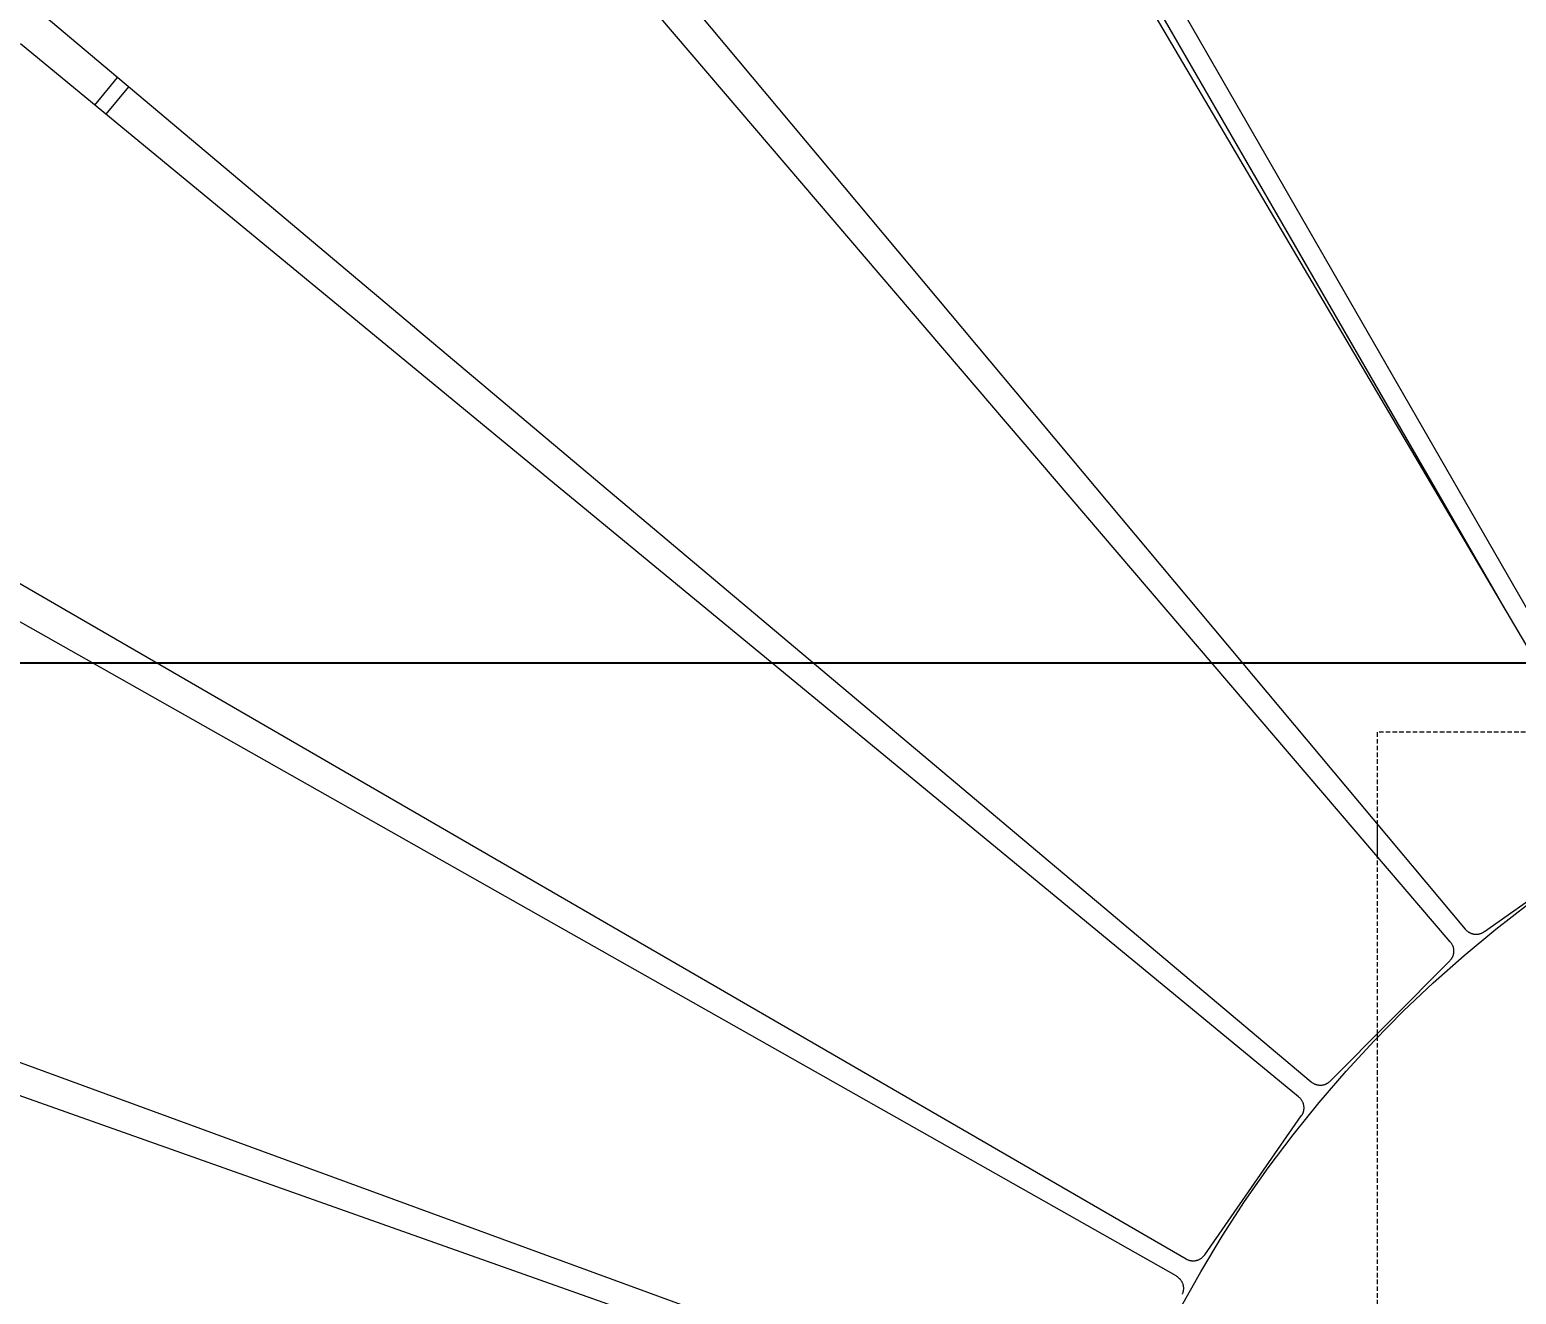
# Model space of a CAD drawing. Header units: millimetres. Extents: x -263 to 4879, y -277 to 2995.
# Drawn here: x 123.5 to 542.4, y 710.9 to 1067.4 of the extents above; entities that cross this region are included whole.
import ezdxf

# ---------------------------------------------------------------- set-up
doc = ezdxf.new("R2010")
doc.units = ezdxf.units.MM
doc.linetypes.add('HIDDEN', pattern=[1.905, 1.27, -0.635])
for name, color, linetype, lineweight in [('ZANO_R', 7, 'Continuous', 0), ('ZANO_R_przerywana', 7, 'HIDDEN', 0), ('ZANO_W', 1, 'Continuous', 0)]:
    doc.layers.add(name, color=color, linetype=linetype, lineweight=lineweight)
doc.styles.add('Arial', font='arial.ttf')
doc.styles.get("Standard").update_dxf_attribs({"font": 'ARIALUNI.TTF'})
doc.dimstyles.new('pl i ang', dxfattribs={"dimtxt": 50, "dimasz": 50, "dimexe": 1.25, "dimexo": 0.625, "dimgap": 10, "dimtad": 1, "dimtoh": 1, "dimtxsty": 'Standard', "dimcen": 2.5, "dimclrd": 1, "dimclre": 1, "dimclrt": 1, "dimadec": 0, "dimazin": 0, "dimtfac": 1, "dimtmove": 0, "dimatfit": 3, "dimfxl": 1, "dimarcsym": 1})

# ---------------------------------------------------------------- blocks, each defined once
blk = doc.blocks.new('*D441')
at = {"layer": 'ZANO_W', "color": 1, "lineweight": -2}
for p, q in [((741.71, 888.75), (-154, 888.75)), ((-144, 239.89), (-144, 848.75)), ((741.71, 199.89), (-154, 199.89))]:
    blk.add_line(p, q, dxfattribs=at)
at = {"layer": 'ZANO_W', "color": 1}
for points in [[(-137.33, 848.75), (-150.67, 848.75), (-144, 888.75)], [(-150.67, 239.89), (-137.33, 239.89), (-144, 199.89)]]:
    blk.add_solid(points, dxfattribs=at)
at = {"layer": 'ZANO_W', "color": 1, "insert": (-174.42, 544.32), "char_height": 40, "attachment_point": 5, "rotation": 90, "style": 'Arial'}
blk.add_mtext('689', dxfattribs=at)
blk = doc.blocks.new('*D442')
at = {"layer": 'ZANO_W', "color": 1, "lineweight": -2}
for p, q in [((747.96, 1365.34), (-216.41, 1365.34)), ((-206.41, 1325.34), (-206.41, -236.41)), ((735.9, -276.41), (-216.41, -276.41))]:
    blk.add_line(p, q, dxfattribs=at)
at = {"layer": 'ZANO_W', "color": 1}
for points in [[(-199.74, 1325.34), (-213.08, 1325.34), (-206.41, 1365.34)], [(-213.08, -236.41), (-199.74, -236.41), (-206.41, -276.41)]]:
    blk.add_solid(points, dxfattribs=at)
at = {"layer": 'ZANO_W', "color": 1, "insert": (-236.83, 544.46), "char_height": 40, "attachment_point": 5, "rotation": 90, "style": 'Arial'}
blk.add_mtext('1642', dxfattribs=at)

msp = doc.modelspace()

# ---------------------------------------------------------------- linework, layer by layer
at = {"layer": 'ZANO_R'}
for p, q in [((344.64, 1252.98), (577.35, 848.44)), ((573.43, 845.88), (336.56, 1247.99)), ((355.36, 1222.34), (536.97, 907.78)), ((355.38, 1222.37), (538.89, 904.52)), ((228.57, 1171.8), (528, 813.82)), ((523.76, 810.24), (220.67, 1165.12)), ((127.55, 1071.33), (484.58, 770.78)), ((481.04, 766.53), (120.92, 1063.38)), ((141.84, 1046.13), (148.29, 1053.87)), ((151.35, 1051.3), (144.93, 1043.59)), ((45.51, 954.85), (449.31, 720.86)), ((446.55, 716.05), (40.36, 945.86)), ((503.13, 843.54), (503.13, 834.39)), ((533.37, 813.12), (572.29, 840.58)), ((-15.06, 825.89), (423.23, 665.57)), ((536.62, 813.82), (545.84, 820.94)), ((421.36, 660.36), (-18.57, 816.14)), ((527.64, 806.4), (536.62, 813.82)), ((528, 813.82), (528.09, 813.72)), ((528.09, 813.72), (528.18, 813.61)), ((528.18, 813.61), (528.28, 813.52)), ((528.28, 813.52), (528.38, 813.42)), ((528.38, 813.42), (528.48, 813.33)), ((528.48, 813.33), (528.59, 813.24)), ((528.59, 813.24), (528.7, 813.16)), ((528.7, 813.16), (528.81, 813.08)), ((528.81, 813.08), (528.93, 813)), ((528.93, 813), (529.05, 812.93)), ((529.05, 812.93), (529.17, 812.86)), ((529.17, 812.86), (529.29, 812.8)), ((529.29, 812.8), (529.42, 812.74)), ((529.42, 812.74), (529.54, 812.69)), ((529.54, 812.69), (529.67, 812.64)), ((529.67, 812.64), (529.8, 812.59)), ((529.8, 812.59), (529.94, 812.55)), ((529.94, 812.55), (530.07, 812.51)), ((532.12, 812.53), (532.26, 812.57)), ((532.26, 812.57), (532.39, 812.61)), ((532.39, 812.61), (532.52, 812.66)), ((532.52, 812.66), (532.65, 812.71)), ((532.65, 812.71), (532.77, 812.77)), ((532.77, 812.77), (532.9, 812.83)), ((532.9, 812.83), (533.02, 812.9)), ((533.02, 812.9), (533.14, 812.97)), ((533.14, 812.97), (533.26, 813.04)), ((533.26, 813.04), (533.37, 813.12)), ((523.76, 810.24), (523.85, 810.14)), ((523.85, 810.14), (523.93, 810.03)), ((523.93, 810.03), (524.02, 809.91)), ((524.02, 809.91), (524.09, 809.8)), ((524.09, 809.8), (524.16, 809.68)), ((524.16, 809.68), (524.23, 809.56)), ((524.23, 809.56), (524.3, 809.44)), ((524.3, 809.44), (524.36, 809.31)), ((524.36, 809.31), (524.41, 809.19)), ((524.41, 809.19), (524.46, 809.06)), ((524.46, 809.06), (524.51, 808.93)), ((524.51, 808.93), (524.55, 808.79)), ((524.55, 808.79), (524.59, 808.66)), ((524.59, 808.66), (524.62, 808.53)), ((524.62, 808.53), (524.65, 808.39)), ((524.65, 808.39), (524.67, 808.25)), ((530.07, 812.51), (530.2, 812.48)), ((530.2, 812.48), (530.34, 812.45)), ((530.34, 812.45), (530.48, 812.43)), ((530.48, 812.43), (530.61, 812.41)), ((530.61, 812.41), (530.75, 812.4)), ((530.75, 812.4), (530.89, 812.39)), ((530.89, 812.39), (531.03, 812.39)), ((531.03, 812.39), (531.17, 812.39)), ((531.17, 812.39), (531.31, 812.39)), ((531.31, 812.39), (531.44, 812.41)), ((531.44, 812.41), (531.58, 812.42)), ((531.58, 812.42), (531.72, 812.44)), ((531.72, 812.44), (531.85, 812.47)), ((531.85, 812.47), (531.99, 812.5)), ((531.99, 812.5), (532.12, 812.53)), ((490, 771.03), (523.56, 804.83)), ((518.92, 798.67), (527.64, 806.4)), ((523.65, 804.93), (523.56, 804.83)), ((523.75, 805.03), (523.65, 804.93)), ((523.84, 805.14), (523.75, 805.03)), ((523.92, 805.25), (523.84, 805.14)), ((524, 805.36), (523.92, 805.25)), ((524.08, 805.47), (524, 805.36)), ((524.15, 805.59), (524.08, 805.47)), ((524.22, 805.71), (524.15, 805.59)), ((524.29, 805.83), (524.22, 805.71)), ((524.35, 805.96), (524.29, 805.83)), ((524.4, 806.08), (524.35, 805.96)), ((524.46, 806.21), (524.4, 806.08)), ((524.5, 806.34), (524.46, 806.21)), ((524.55, 806.47), (524.5, 806.34)), ((524.58, 806.61), (524.55, 806.47)), ((524.62, 806.74), (524.58, 806.61)), ((524.65, 806.88), (524.62, 806.74)), ((524.67, 807.01), (524.65, 806.88)), ((524.67, 808.25), (524.69, 808.12)), ((524.69, 807.15), (524.67, 807.01)), ((524.69, 808.12), (524.71, 807.98)), ((524.7, 807.29), (524.69, 807.15)), ((524.71, 807.43), (524.7, 807.29)), ((524.71, 807.98), (524.72, 807.84)), ((524.72, 807.56), (524.71, 807.43)), ((524.72, 807.84), (524.72, 807.7)), ((524.72, 807.7), (524.72, 807.56)), ((510.46, 790.66), (518.92, 798.67)), ((502.28, 782.36), (510.46, 790.66)), ((503.13, 784.26), (503.13, 783.25)), ((494.39, 773.79), (502.28, 782.36)), ((484.58, 770.78), (484.69, 770.7)), ((484.69, 770.7), (484.8, 770.61)), ((486.79, 764.96), (494.39, 773.79)), ((489.47, 770.58), (489.58, 770.66)), ((489.58, 770.66), (489.69, 770.75)), ((489.69, 770.75), (489.8, 770.84)), ((489.8, 770.84), (489.9, 770.93)), ((489.9, 770.93), (490, 771.03)), ((481.04, 766.53), (481.14, 766.44)), ((484.8, 770.61), (484.92, 770.53)), ((484.92, 770.53), (485.03, 770.46)), ((485.03, 770.46), (485.15, 770.39)), ((485.15, 770.39), (485.27, 770.32)), ((485.27, 770.32), (485.39, 770.26)), ((485.39, 770.26), (485.52, 770.2)), ((485.52, 770.2), (485.65, 770.14)), ((485.65, 770.14), (485.78, 770.09)), ((485.78, 770.09), (485.91, 770.05)), ((485.91, 770.05), (486.04, 770)), ((486.04, 770), (486.17, 769.97)), ((486.17, 769.97), (486.31, 769.94)), ((486.31, 769.94), (486.44, 769.91)), ((486.44, 769.91), (486.58, 769.89)), ((486.58, 769.89), (486.72, 769.87)), ((486.72, 769.87), (486.85, 769.86)), ((486.85, 769.86), (486.99, 769.85)), ((486.99, 769.85), (487.13, 769.84)), ((487.13, 769.84), (487.27, 769.85)), ((487.27, 769.85), (487.41, 769.85)), ((487.41, 769.85), (487.55, 769.86)), ((487.55, 769.86), (487.68, 769.88)), ((487.68, 769.88), (487.82, 769.9)), ((487.82, 769.9), (487.96, 769.92)), ((487.96, 769.92), (488.09, 769.95)), ((488.09, 769.95), (488.23, 769.99)), ((488.23, 769.99), (488.36, 770.03)), ((488.36, 770.03), (488.49, 770.07)), ((488.49, 770.07), (488.62, 770.12)), ((488.62, 770.12), (488.75, 770.17)), ((488.75, 770.17), (488.87, 770.23)), ((488.87, 770.23), (489, 770.29)), ((489, 770.29), (489.12, 770.36)), ((489.12, 770.36), (489.24, 770.43)), ((489.24, 770.43), (489.36, 770.5)), ((489.36, 770.5), (489.47, 770.58)), ((479.49, 755.88), (486.79, 764.96)), ((481.14, 766.44), (481.24, 766.34)), ((481.24, 766.34), (481.34, 766.24)), ((481.34, 766.24), (481.44, 766.14)), ((481.44, 766.14), (481.53, 766.04)), ((481.53, 766.04), (481.62, 765.93)), ((481.62, 765.93), (481.7, 765.82)), ((481.7, 765.82), (481.78, 765.71)), ((481.78, 765.71), (481.86, 765.6)), ((481.86, 765.6), (481.93, 765.48)), ((481.93, 765.48), (482, 765.36)), ((482, 765.36), (482.07, 765.24)), ((482.07, 765.24), (482.13, 765.11)), ((482.13, 765.11), (482.18, 764.98)), ((482.18, 764.98), (482.23, 764.86)), ((482.23, 764.86), (482.28, 764.73)), ((482.28, 764.73), (482.32, 764.59)), ((482.32, 764.59), (482.36, 764.46)), ((482.36, 762.41), (482.32, 762.27)), ((482.36, 764.46), (482.39, 764.33)), ((482.39, 762.54), (482.36, 762.41)), ((482.39, 764.33), (482.42, 764.19)), ((482.42, 762.68), (482.39, 762.54)), ((482.42, 764.19), (482.45, 764.05)), ((482.44, 762.81), (482.42, 762.68)), ((482.46, 762.95), (482.44, 762.81)), ((482.45, 764.05), (482.46, 763.92)), ((482.46, 763.92), (482.48, 763.78)), ((482.48, 763.09), (482.46, 762.95)), ((482.48, 763.78), (482.49, 763.64)), ((482.49, 763.23), (482.48, 763.09)), ((482.49, 763.64), (482.49, 763.5)), ((482.49, 763.5), (482.49, 763.36)), ((482.49, 763.36), (482.49, 763.23)), ((454.6, 722.04), (481.78, 761.16)), ((481.85, 761.27), (481.78, 761.16)), ((481.93, 761.39), (481.85, 761.27)), ((482, 761.51), (481.93, 761.39)), ((482.06, 761.63), (482, 761.51)), ((482.12, 761.76), (482.06, 761.63)), ((482.18, 761.88), (482.12, 761.76)), ((482.23, 762.01), (482.18, 761.88)), ((482.28, 762.14), (482.23, 762.01)), ((482.32, 762.27), (482.28, 762.14)), ((472.5, 746.56), (479.49, 755.88)), ((465.83, 737.01), (472.5, 746.56)), ((459.49, 727.24), (465.83, 737.01)), ((453.48, 717.26), (459.49, 727.24)), ((449.31, 720.86), (449.43, 720.8)), ((449.43, 720.8), (449.55, 720.73)), ((449.55, 720.73), (449.68, 720.67)), ((449.68, 720.67), (449.8, 720.62)), ((449.8, 720.62), (449.93, 720.57)), ((449.93, 720.57), (450.06, 720.52)), ((450.06, 720.52), (450.2, 720.48)), ((450.2, 720.48), (450.33, 720.45)), ((450.33, 720.45), (450.46, 720.41)), ((450.46, 720.41), (450.6, 720.39)), ((451.98, 720.38), (452.11, 720.41)), ((452.11, 720.41), (452.25, 720.44)), ((452.25, 720.44), (452.38, 720.47)), ((452.38, 720.47), (452.52, 720.51)), ((452.52, 720.51), (452.65, 720.55)), ((452.65, 720.55), (452.78, 720.6)), ((452.78, 720.6), (452.9, 720.65)), ((452.9, 720.65), (453.03, 720.71)), ((453.03, 720.71), (453.15, 720.77)), ((453.15, 720.77), (453.28, 720.84)), ((453.28, 720.84), (453.4, 720.91)), ((453.4, 720.91), (453.51, 720.98)), ((453.51, 720.98), (453.63, 721.06)), ((453.63, 721.06), (453.74, 721.14)), ((453.74, 721.14), (453.85, 721.23)), ((453.85, 721.23), (453.95, 721.32)), ((453.95, 721.32), (454.06, 721.41)), ((454.06, 721.41), (454.15, 721.51)), ((454.15, 721.51), (454.25, 721.61)), ((454.25, 721.61), (454.34, 721.71)), ((454.34, 721.71), (454.43, 721.82)), ((454.43, 721.82), (454.52, 721.93)), ((454.52, 721.93), (454.6, 722.04)), ((447.69, 706.84), (453.48, 717.26)), ((450.6, 720.39), (450.74, 720.37)), ((450.74, 720.37), (450.87, 720.35)), ((450.87, 720.35), (451.01, 720.34)), ((451.01, 720.34), (451.15, 720.33)), ((451.15, 720.33), (451.29, 720.32)), ((451.29, 720.32), (451.43, 720.33)), ((451.43, 720.33), (451.57, 720.33)), ((451.57, 720.33), (451.7, 720.34)), ((451.7, 720.34), (451.84, 720.36)), ((451.84, 720.36), (451.98, 720.38)), ((446.55, 716.05), (446.67, 715.98)), ((446.67, 715.98), (446.79, 715.91)), ((446.79, 715.91), (446.9, 715.83)), ((446.9, 715.83), (447.01, 715.75)), ((447.01, 715.75), (447.12, 715.66)), ((447.12, 715.66), (447.23, 715.57)), ((447.23, 715.57), (447.33, 715.48)), ((447.33, 715.48), (447.43, 715.38)), ((447.43, 715.38), (447.52, 715.28)), ((447.52, 715.28), (447.62, 715.18)), ((447.62, 715.18), (447.71, 715.07)), ((447.71, 715.07), (447.79, 714.96)), ((447.79, 714.96), (447.87, 714.85)), ((447.87, 714.85), (447.95, 714.73)), ((447.95, 714.73), (448.02, 714.62)), ((448.02, 714.62), (448.09, 714.5)), ((448.09, 714.5), (448.15, 714.37)), ((448.15, 714.37), (448.21, 714.25)), ((448.21, 714.25), (448.27, 714.12)), ((448.27, 714.12), (448.32, 713.99)), ((448.32, 713.99), (448.37, 713.86)), ((448.37, 713.86), (448.41, 713.73)), ((448.41, 713.73), (448.45, 713.6)), ((448.45, 713.6), (448.48, 713.46)), ((448.48, 713.46), (448.51, 713.33)), ((448.51, 713.33), (448.53, 713.19)), ((448.53, 713.19), (448.55, 713.05)), ((448.55, 712.09), (448.53, 711.95)), ((448.55, 713.05), (448.57, 712.92)), ((448.57, 712.23), (448.55, 712.09)), ((448.57, 712.92), (448.58, 712.78)), ((448.58, 712.36), (448.57, 712.23)), ((448.58, 712.78), (448.58, 712.64)), ((448.58, 712.64), (448.58, 712.5)), ((448.58, 712.5), (448.58, 712.36)), ((448.27, 711.02), (448.21, 710.89)), ((448.32, 711.15), (448.27, 711.02)), ((448.37, 711.28), (448.32, 711.15)), ((448.41, 711.41), (448.37, 711.28)), ((448.45, 711.54), (448.41, 711.41)), ((448.48, 711.68), (448.45, 711.54)), ((448.51, 711.81), (448.48, 711.68)), ((448.53, 711.95), (448.51, 711.81))]:
    msp.add_line(p, q, dxfattribs=at)
at = {"layer": 'ZANO_R_przerywana'}
for p, q in [((1103.13, 869.32), (503.13, 869.32)), ((503.13, 869.32), (503.13, 219.32))]:
    msp.add_line(p, q, dxfattribs=at)

# ---------------------------------------------------------------- dimensions: what is measured, and where the dimension line sits
at = {"layer": 'ZANO_W'}
for base, p1, p2, picture, middle in [((-206.41, -276.41), (757.96, 1365.34), (745.9, -276.41), '*D442', (-236.83, 544.46)), ((-144, 888.75), (751.71, 199.89), (751.71, 888.75), '*D441', (-174.42, 544.32))]:
    dim = msp.add_linear_dim(base=base, p1=p1, p2=p2, angle=90, dimstyle='pl i ang', override={"dimtxt": 40, "dimasz": 40, "dimexe": 10, "dimexo": 10, "dimtoh": 0, "dimdec": 0, "dimtxsty": 'Arial', "dimtdec": 0, "dimtmove": 1}, dxfattribs=at)
    dim.commit()
    dim.dimension.update_dxf_attribs({"geometry": picture, "text_midpoint": middle})

doc.saveas('drawing.dxf')
